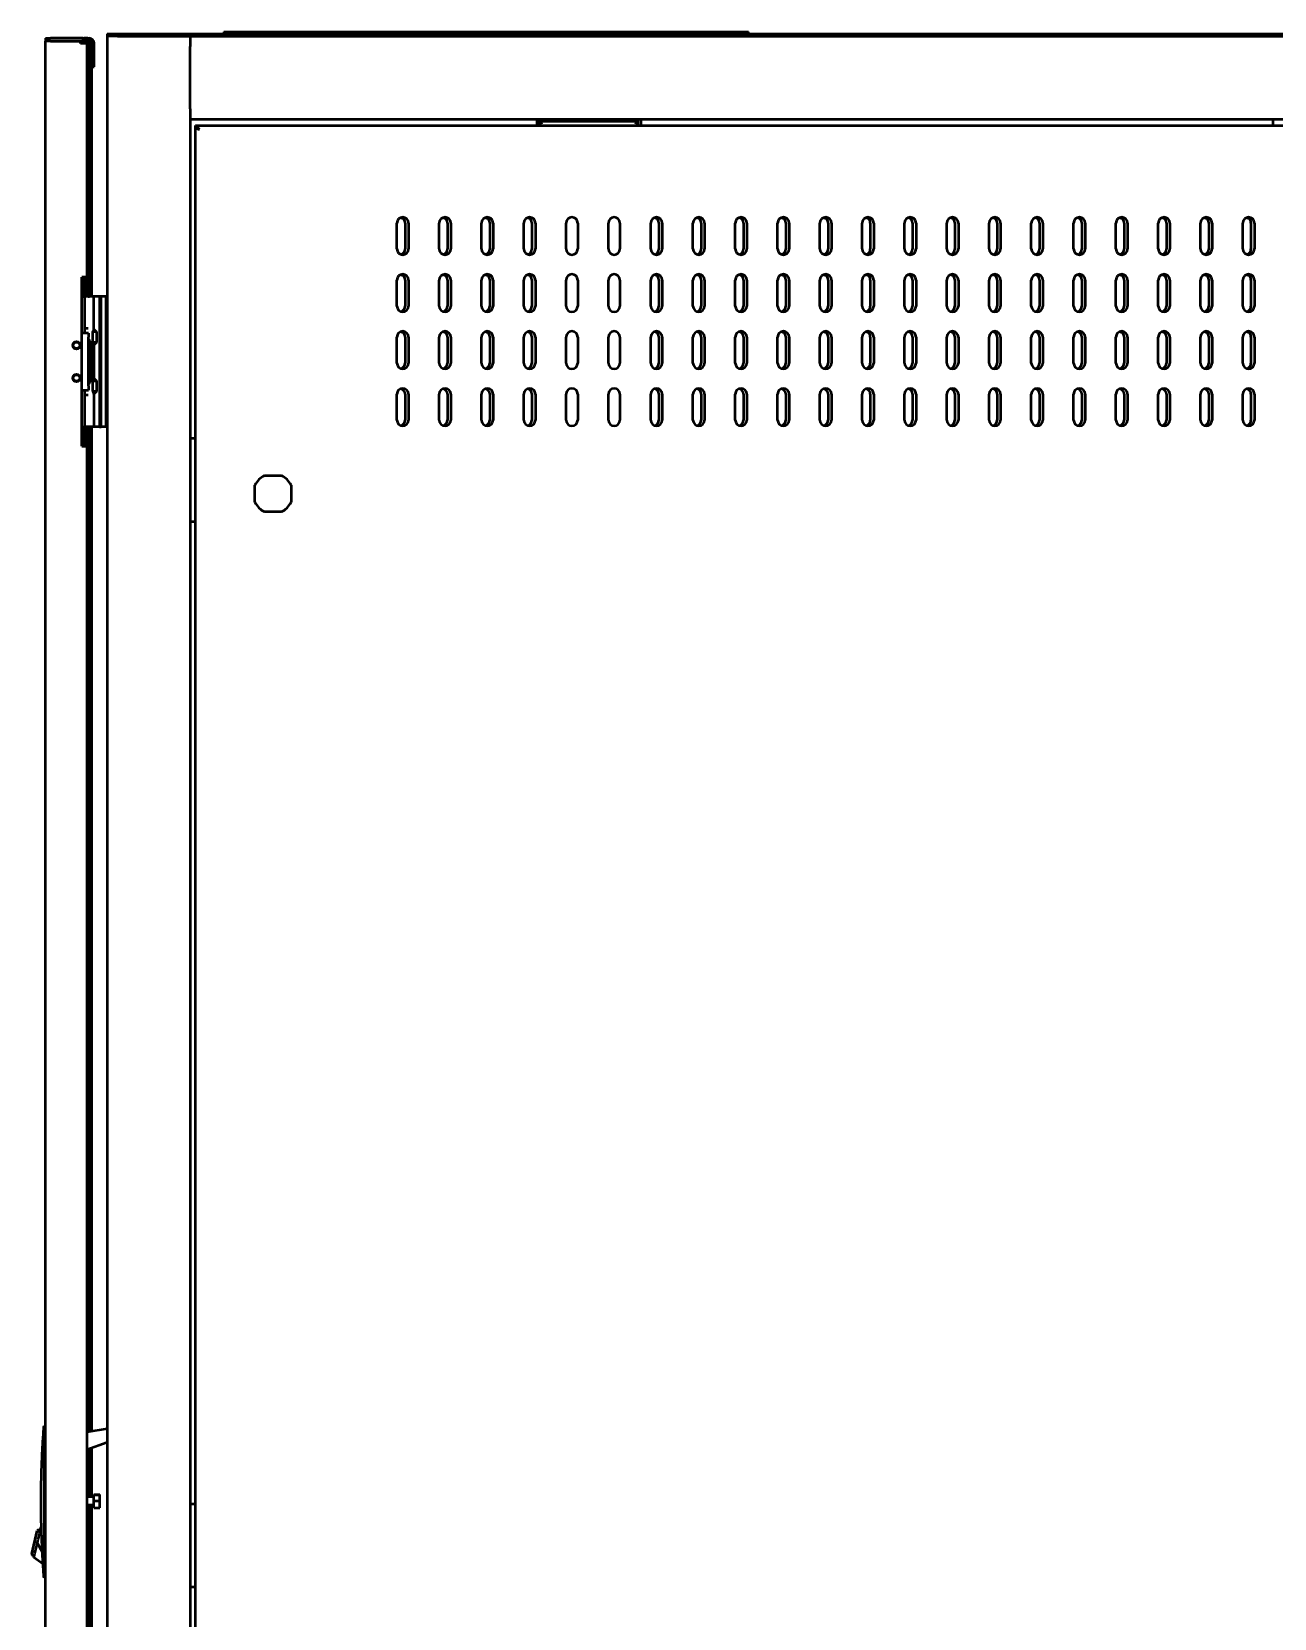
# Model space of a CAD drawing. Header units: millimetres. Extents: x -1 to 171, y 0 to 195.
# Drawn here: x -0.9 to 75.2, y 98 to 195 of the extents above; entities that cross this region are included whole.
import ezdxf

# ---------------------------------------------------------------- set-up
doc = ezdxf.new("R2010")
doc.units = ezdxf.units.MM
doc.layers.add('Visible (ANSI)', color=7, linetype='Continuous', lineweight=50)

msp = doc.modelspace()

# ---------------------------------------------------------------- linework, layer by layer
at = {"layer": 'Visible (ANSI)'}
for p, q in [((0, 194.599), (0.304, 194.599)), ((0, 194.599), (0, 194.447)), ((0.304, 194.447), (0, 194.447)), ((0.304, 194.422), (0, 194.422)), ((0, 0), (0, 194.422)), ((2.285, 194.599), (0.304, 194.599)), ((0.304, 194.447), (2.285, 194.447)), ((0.304, 194.422), (2.133, 194.422)), ((2.133, 194.27), (2.133, 194.422)), ((2.133, 194.422), (2.446, 194.422)), ((2.209, 194.27), (2.133, 194.27)), ((2.514, 194.27), (2.209, 194.27)), ((2.285, 194.447), (2.285, 194.599)), ((2.285, 194.599), (2.361, 194.599)), ((2.361, 194.447), (2.285, 194.447)), ((2.59, 194.599), (2.361, 194.599)), ((2.514, 194.27), (2.514, 194.295)), ((2.514, 194.27), (2.514, 179.989)), ((2.59, 194.496), (2.59, 194.599)), ((2.59, 194.599), (2.666, 194.599)), ((2.666, 194.447), (2.625, 194.447)), ((2.638, 194.422), (2.666, 194.422)), ((2.666, 194.422), (2.818, 194.422)), ((2.666, 194.295), (2.666, 194.422)), ((2.666, 192.854), (2.666, 194.295)), ((2.818, 178.816), (2.818, 194.422)), ((2.97, 192.854), (2.97, 194.295)), ((3.769, 194.878), (3.769, 194.726)), ((3.769, 194.878), (4.403, 194.878)), ((4.403, 194.726), (3.769, 194.726)), ((3.769, 194.726), (3.769, 0)), ((4.403, 194.726), (3.769, 194.726)), ((4.403, 194.878), (119.27, 194.878)), ((4.403, 194.726), (119.27, 194.726)), ((4.403, 194.726), (8.208, 194.726)), ((8.842, 194.726), (8.842, 194.092)), ((8.842, 190.287), (8.842, 194.092)), ((10.902, 195), (10.902, 194.878)), ((10.902, 195), (11.536, 195)), ((11.536, 195), (42.361, 195)), ((42.361, 195), (42.995, 195)), ((42.995, 194.878), (42.995, 195)), ((2.514, 192.854), (2.666, 192.854)), ((2.666, 178.816), (2.666, 192.854)), ((2.818, 192.854), (2.97, 192.854)), ((8.842, 190.287), (8.842, 189.653)), ((8.842, 189.653), (8.842, 15.219)), ((8.842, 189.653), (114.831, 189.653)), ((9.159, 189.257), (114.514, 189.257)), ((9.159, 189.135), (9.159, 189.257)), ((30.057, 189.257), (30.057, 189.653)), ((30.209, 189.653), (30.209, 189.257)), ((30.285, 189.501), (30.285, 189.653)), ((36.169, 189.501), (30.285, 189.501)), ((36.169, 189.653), (36.169, 189.501)), ((36.245, 189.257), (36.245, 189.653)), ((36.398, 189.653), (36.398, 189.257)), ((75.078, 189.257), (75.078, 189.653)), ((9.159, 15.462), (9.159, 189.133)), ((9.191, 189.133), (9.159, 189.133)), ((9.394, 189.02), (9.398, 189.017)), ((21.486, 181.713), (21.486, 183.298)), ((21.986, 183.298), (21.986, 181.713)), ((22.196, 183.298), (22.196, 181.713)), ((24.073, 181.713), (24.073, 183.298)), ((24.573, 183.298), (24.573, 181.713)), ((24.783, 183.298), (24.783, 181.713)), ((26.66, 181.713), (26.66, 183.298)), ((27.16, 183.298), (27.16, 181.713)), ((27.371, 183.298), (27.371, 181.713)), ((29.247, 181.713), (29.247, 183.298)), ((29.747, 183.298), (29.747, 181.713)), ((29.958, 183.298), (29.958, 181.713)), ((31.835, 181.713), (31.835, 183.298)), ((32.545, 183.298), (32.545, 181.713)), ((34.422, 181.713), (34.422, 183.298)), ((35.132, 183.298), (35.132, 181.713)), ((37.009, 181.713), (37.009, 183.298)), ((37.509, 183.298), (37.509, 181.713)), ((37.719, 183.298), (37.719, 181.713)), ((39.596, 181.713), (39.596, 183.298)), ((40.096, 183.298), (40.096, 181.713)), ((40.306, 183.298), (40.306, 181.713)), ((42.183, 181.713), (42.183, 183.298)), ((42.683, 183.298), (42.683, 181.713)), ((42.893, 183.298), (42.893, 181.713)), ((44.77, 181.713), (44.77, 183.298)), ((45.27, 183.298), (45.27, 181.713)), ((45.481, 183.298), (45.481, 181.713)), ((47.358, 181.713), (47.358, 183.298)), ((47.857, 183.298), (47.857, 181.713)), ((48.068, 183.298), (48.068, 181.713)), ((49.945, 181.713), (49.945, 183.298)), ((50.444, 183.298), (50.444, 181.713)), ((50.655, 183.298), (50.655, 181.713)), ((52.532, 181.713), (52.532, 183.298)), ((53.031, 183.298), (53.031, 181.713)), ((53.242, 183.298), (53.242, 181.713)), ((55.119, 181.713), (55.119, 183.298)), ((55.619, 183.298), (55.619, 181.713)), ((55.829, 183.298), (55.829, 181.713)), ((57.706, 181.713), (57.706, 183.298)), ((58.206, 183.298), (58.206, 181.713)), ((58.416, 183.298), (58.416, 181.713)), ((60.293, 181.713), (60.293, 183.298)), ((60.793, 183.298), (60.793, 181.713)), ((61.003, 183.298), (61.003, 181.713)), ((62.88, 181.713), (62.88, 183.298)), ((63.38, 183.298), (63.38, 181.713)), ((63.591, 183.298), (63.591, 181.713)), ((65.468, 181.713), (65.468, 183.298)), ((65.967, 183.298), (65.967, 181.713)), ((66.178, 183.298), (66.178, 181.713)), ((68.055, 181.713), (68.055, 183.298)), ((68.554, 183.298), (68.554, 181.713)), ((68.765, 183.298), (68.765, 181.713)), ((70.642, 181.713), (70.642, 183.298)), ((71.142, 183.298), (71.142, 181.713)), ((71.352, 183.298), (71.352, 181.713)), ((73.229, 181.713), (73.229, 183.298)), ((73.729, 183.298), (73.729, 181.713)), ((73.939, 183.298), (73.939, 181.713)), ((2.514, 179.989), (2.209, 179.989)), ((2.209, 169.654), (2.209, 179.989)), ((2.361, 178.816), (2.361, 179.989)), ((2.514, 178.816), (2.514, 179.989)), ((21.486, 178.225), (21.486, 179.811)), ((21.986, 179.811), (21.986, 178.225)), ((22.196, 179.811), (22.196, 178.225)), ((24.073, 178.225), (24.073, 179.811)), ((24.573, 179.811), (24.573, 178.225)), ((24.783, 179.811), (24.783, 178.225)), ((26.66, 178.225), (26.66, 179.811)), ((27.16, 179.811), (27.16, 178.225)), ((27.371, 179.811), (27.371, 178.225)), ((29.247, 178.225), (29.247, 179.811)), ((29.747, 179.811), (29.747, 178.225)), ((29.958, 179.811), (29.958, 178.225)), ((31.835, 178.225), (31.835, 179.811)), ((32.545, 179.811), (32.545, 178.225)), ((34.422, 178.225), (34.422, 179.811)), ((35.132, 179.811), (35.132, 178.225)), ((37.009, 178.225), (37.009, 179.811)), ((37.509, 179.811), (37.509, 178.225)), ((37.719, 179.811), (37.719, 178.225)), ((39.596, 178.225), (39.596, 179.811)), ((40.096, 179.811), (40.096, 178.225)), ((40.306, 179.811), (40.306, 178.225)), ((42.183, 178.225), (42.183, 179.811)), ((42.683, 179.811), (42.683, 178.225)), ((42.893, 179.811), (42.893, 178.225)), ((44.77, 178.225), (44.77, 179.811)), ((45.27, 179.811), (45.27, 178.225)), ((45.481, 179.811), (45.481, 178.225)), ((47.358, 178.225), (47.358, 179.811)), ((47.857, 179.811), (47.857, 178.225)), ((48.068, 179.811), (48.068, 178.225)), ((49.945, 178.225), (49.945, 179.811)), ((50.444, 179.811), (50.444, 178.225)), ((50.655, 179.811), (50.655, 178.225)), ((52.532, 178.225), (52.532, 179.811)), ((53.031, 179.811), (53.031, 178.225)), ((53.242, 179.811), (53.242, 178.225)), ((55.119, 178.225), (55.119, 179.811)), ((55.619, 179.811), (55.619, 178.225)), ((55.829, 179.811), (55.829, 178.225)), ((57.706, 178.225), (57.706, 179.811)), ((58.206, 179.811), (58.206, 178.225)), ((58.416, 179.811), (58.416, 178.225)), ((60.293, 178.225), (60.293, 179.811)), ((60.793, 179.811), (60.793, 178.225)), ((61.003, 179.811), (61.003, 178.225)), ((62.88, 178.225), (62.88, 179.811)), ((63.38, 179.811), (63.38, 178.225)), ((63.591, 179.811), (63.591, 178.225)), ((65.468, 178.225), (65.468, 179.811)), ((65.967, 179.811), (65.967, 178.225)), ((66.178, 179.811), (66.178, 178.225)), ((68.055, 178.225), (68.055, 179.811)), ((68.554, 179.811), (68.554, 178.225)), ((68.765, 179.811), (68.765, 178.225)), ((70.642, 178.225), (70.642, 179.811)), ((71.142, 179.811), (71.142, 178.225)), ((71.352, 179.811), (71.352, 178.225)), ((73.229, 178.225), (73.229, 179.811)), ((73.729, 179.811), (73.729, 178.225)), ((73.939, 179.811), (73.939, 178.225)), ((2.209, 178.816), (2.391, 178.816)), ((2.594, 178.816), (2.391, 178.816)), ((2.391, 176.57), (2.391, 178.816)), ((2.594, 178.816), (2.691, 178.816)), ((2.941, 178.816), (2.691, 178.816)), ((3.29, 178.816), (2.941, 178.816)), ((2.941, 176.814), (2.941, 178.816)), ((3.29, 178.816), (3.29, 170.828)), ((3.39, 178.816), (3.29, 178.816)), ((3.39, 170.828), (3.39, 178.816)), ((3.694, 178.816), (3.39, 178.816)), ((3.694, 170.828), (3.694, 178.816)), ((2.594, 176.844), (2.391, 176.844)), ((3.103, 176.651), (2.869, 176.651)), ((2.869, 176.651), (2.869, 175.988)), ((2.941, 176.814), (3.103, 176.651)), ((2.941, 176.752), (2.941, 176.814)), ((3.103, 176.651), (3.103, 175.988)), ((2.33, 176.57), (2.209, 176.57)), ((2.616, 176.57), (2.33, 176.57)), ((2.616, 176.57), (2.616, 176.31)), ((2.616, 173.334), (2.616, 176.31)), ((2.666, 173.499), (2.666, 176.145)), ((2.818, 173.735), (2.818, 175.909)), ((3.103, 175.988), (2.869, 175.988)), ((3.103, 175.988), (2.941, 175.826)), ((2.941, 175.888), (2.941, 175.826)), ((2.941, 175.826), (2.941, 173.818)), ((21.486, 174.738), (21.486, 176.323)), ((21.986, 176.323), (21.986, 174.738)), ((22.196, 176.323), (22.196, 174.738)), ((24.073, 174.738), (24.073, 176.323)), ((24.573, 176.323), (24.573, 174.738)), ((24.783, 176.323), (24.783, 174.738)), ((26.66, 174.738), (26.66, 176.323)), ((27.16, 176.323), (27.16, 174.738)), ((27.371, 176.323), (27.371, 174.738)), ((29.247, 174.738), (29.247, 176.323)), ((29.747, 176.323), (29.747, 174.738)), ((29.958, 176.323), (29.958, 174.738)), ((31.835, 174.738), (31.835, 176.323)), ((32.545, 176.323), (32.545, 174.738)), ((34.422, 174.738), (34.422, 176.323)), ((35.132, 176.323), (35.132, 174.738)), ((37.009, 174.738), (37.009, 176.323)), ((37.509, 176.323), (37.509, 174.738)), ((37.719, 176.323), (37.719, 174.738)), ((39.596, 174.738), (39.596, 176.323)), ((40.096, 176.323), (40.096, 174.738)), ((40.306, 176.323), (40.306, 174.738)), ((42.183, 174.738), (42.183, 176.323)), ((42.683, 176.323), (42.683, 174.738)), ((42.893, 176.323), (42.893, 174.738)), ((44.77, 174.738), (44.77, 176.323)), ((45.27, 176.323), (45.27, 174.738)), ((45.481, 176.323), (45.481, 174.738)), ((47.358, 174.738), (47.358, 176.323)), ((47.857, 176.323), (47.857, 174.738)), ((48.068, 176.323), (48.068, 174.738)), ((49.945, 174.738), (49.945, 176.323)), ((50.444, 176.323), (50.444, 174.738)), ((50.655, 176.323), (50.655, 174.738)), ((52.532, 174.738), (52.532, 176.323)), ((53.031, 176.323), (53.031, 174.738)), ((53.242, 176.323), (53.242, 174.738)), ((55.119, 174.738), (55.119, 176.323)), ((55.619, 176.323), (55.619, 174.738)), ((55.829, 176.323), (55.829, 174.738)), ((57.706, 174.738), (57.706, 176.323)), ((58.206, 176.323), (58.206, 174.738)), ((58.416, 176.323), (58.416, 174.738)), ((60.293, 174.738), (60.293, 176.323)), ((60.793, 176.323), (60.793, 174.738)), ((61.003, 176.323), (61.003, 174.738)), ((62.88, 174.738), (62.88, 176.323)), ((63.38, 176.323), (63.38, 174.738)), ((63.591, 176.323), (63.591, 174.738)), ((65.468, 174.738), (65.468, 176.323)), ((65.967, 176.323), (65.967, 174.738)), ((66.178, 176.323), (66.178, 174.738)), ((68.055, 174.738), (68.055, 176.323)), ((68.554, 176.323), (68.554, 174.738)), ((68.765, 176.323), (68.765, 174.738)), ((70.642, 174.738), (70.642, 176.323)), ((71.142, 176.323), (71.142, 174.738)), ((71.352, 176.323), (71.352, 174.738)), ((73.229, 174.738), (73.229, 176.323)), ((73.729, 176.323), (73.729, 174.738)), ((73.939, 176.323), (73.939, 174.738)), ((2.921, 174.044), (2.921, 175.6)), ((2.941, 173.757), (2.941, 173.818)), ((2.941, 173.818), (3.103, 173.656)), ((2.209, 173.074), (2.33, 173.074)), ((2.33, 173.074), (2.616, 173.074)), ((2.391, 170.828), (2.391, 173.074)), ((2.391, 172.8), (2.594, 172.8)), ((2.616, 173.334), (2.616, 173.074)), ((2.869, 173.656), (3.103, 173.656)), ((2.869, 173.656), (2.869, 172.993)), ((3.103, 172.993), (2.869, 172.993)), ((3.103, 172.993), (2.941, 172.83)), ((2.941, 172.83), (2.941, 172.892)), ((2.941, 172.83), (2.941, 170.828)), ((3.103, 173.656), (3.103, 172.993)), ((21.486, 171.25), (21.486, 172.835)), ((21.986, 172.835), (21.986, 171.25)), ((22.196, 172.835), (22.196, 171.25)), ((24.073, 171.25), (24.073, 172.835)), ((24.573, 172.835), (24.573, 171.25)), ((24.783, 172.835), (24.783, 171.25)), ((26.66, 171.25), (26.66, 172.835)), ((27.16, 172.835), (27.16, 171.25)), ((27.371, 172.835), (27.371, 171.25)), ((29.247, 171.25), (29.247, 172.835)), ((29.747, 172.835), (29.747, 171.25)), ((29.958, 172.835), (29.958, 171.25)), ((31.835, 171.25), (31.835, 172.835)), ((32.545, 172.835), (32.545, 171.25)), ((34.422, 171.25), (34.422, 172.835)), ((35.132, 172.835), (35.132, 171.25)), ((37.009, 171.25), (37.009, 172.835)), ((37.509, 172.835), (37.509, 171.25)), ((37.719, 172.835), (37.719, 171.25)), ((39.596, 171.25), (39.596, 172.835)), ((40.096, 172.835), (40.096, 171.25)), ((40.306, 172.835), (40.306, 171.25)), ((42.183, 171.25), (42.183, 172.835)), ((42.683, 172.835), (42.683, 171.25)), ((42.893, 172.835), (42.893, 171.25)), ((44.77, 171.25), (44.77, 172.835)), ((45.27, 172.835), (45.27, 171.25)), ((45.481, 172.835), (45.481, 171.25)), ((47.358, 171.25), (47.358, 172.835)), ((47.857, 172.835), (47.857, 171.25)), ((48.068, 172.835), (48.068, 171.25)), ((49.945, 171.25), (49.945, 172.835)), ((50.444, 172.835), (50.444, 171.25)), ((50.655, 172.835), (50.655, 171.25)), ((52.532, 171.25), (52.532, 172.835)), ((53.031, 172.835), (53.031, 171.25)), ((53.242, 172.835), (53.242, 171.25)), ((55.119, 171.25), (55.119, 172.835)), ((55.619, 172.835), (55.619, 171.25)), ((55.829, 172.835), (55.829, 171.25)), ((57.706, 171.25), (57.706, 172.835)), ((58.206, 172.835), (58.206, 171.25)), ((58.416, 172.835), (58.416, 171.25)), ((60.293, 171.25), (60.293, 172.835)), ((60.793, 172.835), (60.793, 171.25)), ((61.003, 172.835), (61.003, 171.25)), ((62.88, 171.25), (62.88, 172.835)), ((63.38, 172.835), (63.38, 171.25)), ((63.591, 172.835), (63.591, 171.25)), ((65.468, 171.25), (65.468, 172.835)), ((65.967, 172.835), (65.967, 171.25)), ((66.178, 172.835), (66.178, 171.25)), ((68.055, 171.25), (68.055, 172.835)), ((68.554, 172.835), (68.554, 171.25)), ((68.765, 172.835), (68.765, 171.25)), ((70.642, 171.25), (70.642, 172.835)), ((71.142, 172.835), (71.142, 171.25)), ((71.352, 172.835), (71.352, 171.25)), ((73.229, 171.25), (73.229, 172.835)), ((73.729, 172.835), (73.729, 171.25)), ((73.939, 172.835), (73.939, 171.25)), ((2.209, 170.828), (2.391, 170.828)), ((2.361, 169.654), (2.361, 170.828)), ((2.594, 170.828), (2.391, 170.828)), ((2.514, 169.654), (2.514, 170.828)), ((2.691, 170.828), (2.594, 170.828)), ((2.666, 109.374), (2.666, 170.828)), ((2.941, 170.828), (2.691, 170.828)), ((2.818, 109.398), (2.818, 170.828)), ((3.29, 170.828), (2.941, 170.828)), ((3.29, 170.828), (3.39, 170.828)), ((3.694, 170.828), (3.39, 170.828)), ((9.146, 170.118), (8.842, 170.118)), ((9.146, 170.118), (9.159, 170.118)), ((2.209, 169.654), (2.514, 169.654)), ((2.514, 169.654), (2.514, 35.066)), ((12.804, 166.218), (12.804, 167.274)), ((13.379, 167.85), (14.435, 167.85)), ((15.011, 167.274), (15.011, 166.218)), ((8.842, 165.045), (9.146, 165.045)), ((9.159, 165.045), (9.146, 165.045)), ((14.435, 165.643), (13.379, 165.643)), ((-0.1, 109.736), (0, 109.736)), ((-0.1, 109.494), (-0.1, 109.017)), ((3.769, 109.549), (2.514, 109.35)), ((3.769, 108.707), (2.514, 108.275)), ((2.666, 105.392), (2.666, 108.327)), ((2.818, 105.392), (2.818, 108.38)), ((2.957, 105.392), (2.514, 105.392)), ((2.957, 104.892), (2.514, 104.892)), ((2.666, 33.893), (2.666, 104.892)), ((2.818, 33.893), (2.818, 104.892)), ((2.957, 105.527), (3.307, 105.527)), ((2.957, 105.522), (2.957, 105.527)), ((2.957, 105.522), (3.307, 105.522)), ((2.957, 105.137), (2.957, 105.522)), ((2.957, 104.723), (2.957, 105.137)), ((3.307, 105.137), (2.957, 105.137)), ((3.307, 105.522), (3.307, 105.527)), ((3.307, 105.137), (3.307, 105.522)), ((3.307, 104.723), (3.307, 105.137)), ((8.842, 104.957), (9.159, 104.957)), ((2.957, 104.723), (3.307, 104.723)), ((-0.85, 101.916), (-0.522, 103.311)), ((-0.454, 102.813), (-0.426, 102.933)), ((-0.426, 102.933), (-0.398, 103.053)), ((-0.328, 103.347), (-0.425, 103.37)), ((-0.398, 103.053), (-0.369, 103.173)), ((-0.369, 103.173), (-0.341, 103.293)), ((-0.341, 103.293), (-0.327, 103.353)), ((-0.327, 103.353), (-0.313, 103.413)), ((-0.313, 103.413), (-0.299, 103.474)), ((-0.299, 103.474), (-0.284, 103.534)), ((-0.26, 103.539), (-0.284, 103.534)), ((-0.284, 103.534), (-0.26, 103.538)), ((-0.1, 103.644), (-0.1, 103.644)), ((-0.1, 103.57), (-0.1, 103.57)), ((-0.1, 103.564), (-0.1, 103.564)), ((-0.685, 101.832), (-0.658, 101.947)), ((-0.658, 101.947), (-0.625, 102.088)), ((-0.625, 102.088), (-0.587, 102.247)), ((-0.587, 102.247), (-0.549, 102.411)), ((-0.549, 102.411), (-0.511, 102.572)), ((-0.511, 102.572), (-0.482, 102.692)), ((-0.511, 102.572), (-0.2, 101.991)), ((-0.482, 102.692), (-0.454, 102.813)), ((-0.693, 101.797), (-0.791, 101.82)), ((-0.719, 101.688), (-0.716, 101.703)), ((-0.159, 101.284), (-0.719, 101.688)), ((-0.716, 101.703), (-0.704, 101.75)), ((-0.704, 101.75), (-0.685, 101.832)), ((-0.1, 101.804), (-0.1, 101.804)), ((-0.1, 101.168), (-0.1, 100.69)), ((0, 100.449), (-0.1, 100.449)), ((8.842, 99.884), (9.159, 99.884))]:
    msp.add_line(p, q, dxfattribs=at)
for centre, radius in [((1.892, 175.82), 0.237), ((1.892, 175.821), 0.2), ((1.892, 173.823), 0.237), ((1.892, 173.823), 0.2)]:
    msp.add_circle(centre, radius, dxfattribs=at)
for centre, radius, start, end in [((2.361, 194.295), 0.304, 0, 90), ((2.361, 194.295), 0.152, 0, 90), ((2.666, 194.295), 0.304, 0, 90), ((2.666, 194.295), 0.152, 56.44269, 90), ((21.841, 183.298), 0.355, 0, 180), ((21.631, 183.298), 0.355, 0, 72.75678), ((24.428, 183.298), 0.355, 0, 180), ((24.218, 183.298), 0.355, 0, 72.75678), ((27.015, 183.298), 0.355, 0, 180), ((26.805, 183.298), 0.355, 0, 72.75678), ((29.603, 183.298), 0.355, 0, 180), ((29.392, 183.298), 0.355, 0, 72.75678), ((32.19, 183.298), 0.355, 0, 180), ((34.777, 183.298), 0.355, 0, 180), ((37.364, 183.298), 0.355, 0, 180), ((37.153, 183.298), 0.355, 0, 72.75678), ((39.951, 183.298), 0.355, 0, 180), ((39.741, 183.298), 0.355, 0, 72.75678), ((42.538, 183.298), 0.355, 0, 180), ((42.328, 183.298), 0.355, 0, 72.75678), ((45.125, 183.298), 0.355, 0, 180), ((44.915, 183.298), 0.355, 0, 72.75678), ((47.713, 183.298), 0.355, 0, 180), ((47.502, 183.298), 0.355, 0, 72.75678), ((50.3, 183.298), 0.355, 0, 180), ((50.089, 183.298), 0.355, 0, 72.75678), ((52.887, 183.298), 0.355, 0, 180), ((52.676, 183.298), 0.355, 0, 72.75678), ((55.474, 183.298), 0.355, 0, 180), ((55.264, 183.298), 0.355, 0, 72.75678), ((58.061, 183.298), 0.355, 0, 180), ((57.851, 183.298), 0.355, 0, 72.75678), ((60.648, 183.298), 0.355, 0, 180), ((60.438, 183.298), 0.355, 0, 72.75678), ((63.235, 183.298), 0.355, 0, 180), ((63.025, 183.298), 0.355, 0, 72.75678), ((65.823, 183.298), 0.355, 0, 180), ((65.612, 183.298), 0.355, 0, 72.75678), ((68.41, 183.298), 0.355, 0, 180), ((68.199, 183.298), 0.355, 0, 72.75678), ((70.997, 183.298), 0.355, 0, 180), ((70.786, 183.298), 0.355, 0, 72.75678), ((73.584, 183.298), 0.355, 0, 180), ((73.374, 183.298), 0.355, 0, 72.75678), ((21.841, 181.713), 0.355, 180, 0), ((21.631, 181.713), 0.355, 287.24322, 0), ((24.428, 181.713), 0.355, 180, 0), ((24.218, 181.713), 0.355, 287.24322, 0), ((27.015, 181.713), 0.355, 180, 0), ((26.805, 181.713), 0.355, 287.24322, 0), ((29.603, 181.713), 0.355, 180, 0), ((29.392, 181.713), 0.355, 287.24322, 0), ((32.19, 181.713), 0.355, 180, 0), ((34.777, 181.713), 0.355, 180, 0), ((37.364, 181.713), 0.355, 180, 0), ((37.153, 181.713), 0.355, 287.24322, 0), ((39.951, 181.713), 0.355, 180, 0), ((39.741, 181.713), 0.355, 287.24322, 0), ((42.538, 181.713), 0.355, 180, 0), ((42.328, 181.713), 0.355, 287.24322, 0), ((45.125, 181.713), 0.355, 180, 0), ((44.915, 181.713), 0.355, 287.24322, 0), ((47.713, 181.713), 0.355, 180, 0), ((47.502, 181.713), 0.355, 287.24322, 0), ((50.3, 181.713), 0.355, 180, 0), ((50.089, 181.713), 0.355, 287.24322, 0), ((52.887, 181.713), 0.355, 180, 0), ((52.676, 181.713), 0.355, 287.24322, 0), ((55.474, 181.713), 0.355, 180, 0), ((55.264, 181.713), 0.355, 287.24322, 0), ((58.061, 181.713), 0.355, 180, 0), ((57.851, 181.713), 0.355, 287.24322, 0), ((60.648, 181.713), 0.355, 180, 0), ((60.438, 181.713), 0.355, 287.24322, 0), ((63.235, 181.713), 0.355, 180, 0), ((63.025, 181.713), 0.355, 287.24322, 0), ((65.823, 181.713), 0.355, 180, 0), ((65.612, 181.713), 0.355, 287.24322, 0), ((68.41, 181.713), 0.355, 180, 0), ((68.199, 181.713), 0.355, 287.24322, 0), ((70.997, 181.713), 0.355, 180, 0), ((70.786, 181.713), 0.355, 287.24322, 0), ((73.584, 181.713), 0.355, 180, 0), ((73.374, 181.713), 0.355, 287.24322, 0), ((21.841, 179.811), 0.355, 0, 180), ((21.631, 179.811), 0.355, 0, 72.75678), ((24.428, 179.811), 0.355, 0, 180), ((24.218, 179.811), 0.355, 0, 72.75678), ((27.015, 179.811), 0.355, 0, 180), ((26.805, 179.811), 0.355, 0, 72.75678), ((29.603, 179.811), 0.355, 0, 180), ((29.392, 179.811), 0.355, 0, 72.75678), ((32.19, 179.811), 0.355, 0, 180), ((34.777, 179.811), 0.355, 0, 180), ((37.364, 179.811), 0.355, 0, 180), ((37.153, 179.811), 0.355, 0, 72.75678), ((39.951, 179.811), 0.355, 0, 180), ((39.741, 179.811), 0.355, 0, 72.75678), ((42.538, 179.811), 0.355, 0, 180), ((42.328, 179.811), 0.355, 0, 72.75678), ((45.125, 179.811), 0.355, 0, 180), ((44.915, 179.811), 0.355, 0, 72.75678), ((47.713, 179.811), 0.355, 0, 180), ((47.502, 179.811), 0.355, 0, 72.75678), ((50.3, 179.811), 0.355, 0, 180), ((50.089, 179.811), 0.355, 0, 72.75678), ((52.887, 179.811), 0.355, 0, 180), ((52.676, 179.811), 0.355, 0, 72.75678), ((55.474, 179.811), 0.355, 0, 180), ((55.264, 179.811), 0.355, 0, 72.75678), ((58.061, 179.811), 0.355, 0, 180), ((57.851, 179.811), 0.355, 0, 72.75678), ((60.648, 179.811), 0.355, 0, 180), ((60.438, 179.811), 0.355, 0, 72.75678), ((63.235, 179.811), 0.355, 0, 180), ((63.025, 179.811), 0.355, 0, 72.75678), ((65.823, 179.811), 0.355, 0, 180), ((65.612, 179.811), 0.355, 0, 72.75678), ((68.41, 179.811), 0.355, 0, 180), ((68.199, 179.811), 0.355, 0, 72.75678), ((70.997, 179.811), 0.355, 0, 180), ((70.786, 179.811), 0.355, 0, 72.75678), ((73.584, 179.811), 0.355, 0, 180), ((73.374, 179.811), 0.355, 0, 72.75678), ((21.841, 178.225), 0.355, 180, 0), ((21.631, 178.225), 0.355, 287.24322, 0), ((24.428, 178.225), 0.355, 180, 0), ((24.218, 178.225), 0.355, 287.24322, 0), ((27.015, 178.225), 0.355, 180, 0), ((26.805, 178.225), 0.355, 287.24322, 0), ((29.603, 178.225), 0.355, 180, 0), ((29.392, 178.225), 0.355, 287.24322, 0), ((32.19, 178.225), 0.355, 180, 0), ((34.777, 178.225), 0.355, 180, 0), ((37.364, 178.225), 0.355, 180, 0), ((37.153, 178.225), 0.355, 287.24322, 0), ((39.951, 178.225), 0.355, 180, 0), ((39.741, 178.225), 0.355, 287.24322, 0), ((42.538, 178.225), 0.355, 180, 0), ((42.328, 178.225), 0.355, 287.24322, 0), ((45.125, 178.225), 0.355, 180, 0), ((44.915, 178.225), 0.355, 287.24322, 0), ((47.713, 178.225), 0.355, 180, 0), ((47.502, 178.225), 0.355, 287.24322, 0), ((50.3, 178.225), 0.355, 180, 0), ((50.089, 178.225), 0.355, 287.24322, 0), ((52.887, 178.225), 0.355, 180, 0), ((52.676, 178.225), 0.355, 287.24322, 0), ((55.474, 178.225), 0.355, 180, 0), ((55.264, 178.225), 0.355, 287.24322, 0), ((58.061, 178.225), 0.355, 180, 0), ((57.851, 178.225), 0.355, 287.24322, 0), ((60.648, 178.225), 0.355, 180, 0), ((60.438, 178.225), 0.355, 287.24322, 0), ((63.235, 178.225), 0.355, 180, 0), ((63.025, 178.225), 0.355, 287.24322, 0), ((65.823, 178.225), 0.355, 180, 0), ((65.612, 178.225), 0.355, 287.24322, 0), ((68.41, 178.225), 0.355, 180, 0), ((68.199, 178.225), 0.355, 287.24322, 0), ((70.997, 178.225), 0.355, 180, 0), ((70.786, 178.225), 0.355, 287.24322, 0), ((73.584, 178.225), 0.355, 180, 0), ((73.374, 178.225), 0.355, 287.24322, 0), ((21.841, 176.323), 0.355, 0, 180), ((21.631, 176.323), 0.355, 0, 72.75678), ((24.428, 176.323), 0.355, 0, 180), ((24.218, 176.323), 0.355, 0, 72.75678), ((27.015, 176.323), 0.355, 0, 180), ((26.805, 176.323), 0.355, 0, 72.75678), ((29.603, 176.323), 0.355, 0, 180), ((29.392, 176.323), 0.355, 0, 72.75678), ((32.19, 176.323), 0.355, 0, 180), ((34.777, 176.323), 0.355, 0, 180), ((37.364, 176.323), 0.355, 0, 180), ((37.153, 176.323), 0.355, 0, 72.75678), ((39.951, 176.323), 0.355, 0, 180), ((39.741, 176.323), 0.355, 0, 72.75678), ((42.538, 176.323), 0.355, 0, 180), ((42.328, 176.323), 0.355, 0, 72.75678), ((45.125, 176.323), 0.355, 0, 180), ((44.915, 176.323), 0.355, 0, 72.75678), ((47.713, 176.323), 0.355, 0, 180), ((47.502, 176.323), 0.355, 0, 72.75678), ((50.3, 176.323), 0.355, 0, 180), ((50.089, 176.323), 0.355, 0, 72.75678), ((52.887, 176.323), 0.355, 0, 180), ((52.676, 176.323), 0.355, 0, 72.75678), ((55.474, 176.323), 0.355, 0, 180), ((55.264, 176.323), 0.355, 0, 72.75678), ((58.061, 176.323), 0.355, 0, 180), ((57.851, 176.323), 0.355, 0, 72.75678), ((60.648, 176.323), 0.355, 0, 180), ((60.438, 176.323), 0.355, 0, 72.75678), ((63.235, 176.323), 0.355, 0, 180), ((63.025, 176.323), 0.355, 0, 72.75678), ((65.823, 176.323), 0.355, 0, 180), ((65.612, 176.323), 0.355, 0, 72.75678), ((68.41, 176.323), 0.355, 0, 180), ((68.199, 176.323), 0.355, 0, 72.75678), ((70.997, 176.323), 0.355, 0, 180), ((70.786, 176.323), 0.355, 0, 72.75678), ((73.584, 176.323), 0.355, 0, 180), ((73.374, 176.323), 0.355, 0, 72.75678), ((1.742, 175.381), 1.198, 37.65846, 43.18342), ((21.841, 174.738), 0.355, 180, 0), ((21.631, 174.738), 0.355, 287.24322, 0), ((24.428, 174.738), 0.355, 180, 0), ((24.218, 174.738), 0.355, 287.24322, 0), ((27.015, 174.738), 0.355, 180, 0), ((26.805, 174.738), 0.355, 287.24322, 0), ((29.603, 174.738), 0.355, 180, 0), ((29.392, 174.738), 0.355, 287.24322, 0), ((32.19, 174.738), 0.355, 180, 0), ((34.777, 174.738), 0.355, 180, 0), ((37.364, 174.738), 0.355, 180, 0), ((37.153, 174.738), 0.355, 287.24322, 0), ((39.951, 174.738), 0.355, 180, 0), ((39.741, 174.738), 0.355, 287.24322, 0), ((42.538, 174.738), 0.355, 180, 0), ((42.328, 174.738), 0.355, 287.24322, 0), ((45.125, 174.738), 0.355, 180, 0), ((44.915, 174.738), 0.355, 287.24322, 0), ((47.713, 174.738), 0.355, 180, 0), ((47.502, 174.738), 0.355, 287.24322, 0), ((50.3, 174.738), 0.355, 180, 0), ((50.089, 174.738), 0.355, 287.24322, 0), ((52.887, 174.738), 0.355, 180, 0), ((52.676, 174.738), 0.355, 287.24322, 0), ((55.474, 174.738), 0.355, 180, 0), ((55.264, 174.738), 0.355, 287.24322, 0), ((58.061, 174.738), 0.355, 180, 0), ((57.851, 174.738), 0.355, 287.24322, 0), ((60.648, 174.738), 0.355, 180, 0), ((60.438, 174.738), 0.355, 287.24322, 0), ((63.235, 174.738), 0.355, 180, 0), ((63.025, 174.738), 0.355, 287.24322, 0), ((65.823, 174.738), 0.355, 180, 0), ((65.612, 174.738), 0.355, 287.24322, 0), ((68.41, 174.738), 0.355, 180, 0), ((68.199, 174.738), 0.355, 287.24322, 0), ((70.997, 174.738), 0.355, 180, 0), ((70.786, 174.738), 0.355, 287.24322, 0), ((73.584, 174.738), 0.355, 180, 0), ((73.374, 174.738), 0.355, 287.24322, 0), ((1.742, 174.263), 1.198, 316.81658, 322.34154), ((21.841, 172.835), 0.355, 0, 180), ((21.631, 172.835), 0.355, 0, 72.75678), ((24.428, 172.835), 0.355, 0, 180), ((24.218, 172.835), 0.355, 0, 72.75678), ((27.015, 172.835), 0.355, 0, 180), ((26.805, 172.835), 0.355, 0, 72.75678), ((29.603, 172.835), 0.355, 0, 180), ((29.392, 172.835), 0.355, 0, 72.75678), ((32.19, 172.835), 0.355, 0, 180), ((34.777, 172.835), 0.355, 0, 180), ((37.364, 172.835), 0.355, 0, 180), ((37.153, 172.835), 0.355, 0, 72.75678), ((39.951, 172.835), 0.355, 0, 180), ((39.741, 172.835), 0.355, 0, 72.75678), ((42.538, 172.835), 0.355, 0, 180), ((42.328, 172.835), 0.355, 0, 72.75678), ((45.125, 172.835), 0.355, 0, 180), ((44.915, 172.835), 0.355, 0, 72.75678), ((47.713, 172.835), 0.355, 0, 180), ((47.502, 172.835), 0.355, 0, 72.75678), ((50.3, 172.835), 0.355, 0, 180), ((50.089, 172.835), 0.355, 0, 72.75678), ((52.887, 172.835), 0.355, 0, 180), ((52.676, 172.835), 0.355, 0, 72.75678), ((55.474, 172.835), 0.355, 0, 180), ((55.264, 172.835), 0.355, 0, 72.75678), ((58.061, 172.835), 0.355, 0, 180), ((57.851, 172.835), 0.355, 0, 72.75678), ((60.648, 172.835), 0.355, 0, 180), ((60.438, 172.835), 0.355, 0, 72.75678), ((63.235, 172.835), 0.355, 0, 180), ((63.025, 172.835), 0.355, 0, 72.75678), ((65.823, 172.835), 0.355, 0, 180), ((65.612, 172.835), 0.355, 0, 72.75678), ((68.41, 172.835), 0.355, 0, 180), ((68.199, 172.835), 0.355, 0, 72.75678), ((70.997, 172.835), 0.355, 0, 180), ((70.786, 172.835), 0.355, 0, 72.75678), ((73.584, 172.835), 0.355, 0, 180), ((73.374, 172.835), 0.355, 0, 72.75678), ((21.841, 171.25), 0.355, 180, 0), ((21.631, 171.25), 0.355, 287.24322, 0), ((24.428, 171.25), 0.355, 180, 0), ((24.218, 171.25), 0.355, 287.24322, 0), ((27.015, 171.25), 0.355, 180, 0), ((26.805, 171.25), 0.355, 287.24322, 0), ((29.603, 171.25), 0.355, 180, 0), ((29.392, 171.25), 0.355, 287.24322, 0), ((32.19, 171.25), 0.355, 180, 0), ((34.777, 171.25), 0.355, 180, 0), ((37.364, 171.25), 0.355, 180, 0), ((37.153, 171.25), 0.355, 287.24322, 0), ((39.951, 171.25), 0.355, 180, 0), ((39.741, 171.25), 0.355, 287.24322, 0), ((42.538, 171.25), 0.355, 180, 0), ((42.328, 171.25), 0.355, 287.24322, 0), ((45.125, 171.25), 0.355, 180, 0), ((44.915, 171.25), 0.355, 287.24322, 0), ((47.713, 171.25), 0.355, 180, 0), ((47.502, 171.25), 0.355, 287.24322, 0), ((50.3, 171.25), 0.355, 180, 0), ((50.089, 171.25), 0.355, 287.24322, 0), ((52.887, 171.25), 0.355, 180, 0), ((52.676, 171.25), 0.355, 287.24322, 0), ((55.474, 171.25), 0.355, 180, 0), ((55.264, 171.25), 0.355, 287.24322, 0), ((58.061, 171.25), 0.355, 180, 0), ((57.851, 171.25), 0.355, 287.24322, 0), ((60.648, 171.25), 0.355, 180, 0), ((60.438, 171.25), 0.355, 287.24322, 0), ((63.235, 171.25), 0.355, 180, 0), ((63.025, 171.25), 0.355, 287.24322, 0), ((65.823, 171.25), 0.355, 180, 0), ((65.612, 171.25), 0.355, 287.24322, 0), ((68.41, 171.25), 0.355, 180, 0), ((68.199, 171.25), 0.355, 287.24322, 0), ((70.997, 171.25), 0.355, 180, 0), ((70.786, 171.25), 0.355, 287.24322, 0), ((73.584, 171.25), 0.355, 180, 0), ((73.374, 171.25), 0.355, 287.24322, 0), ((13.907, 166.746), 1.223, 115.57351, 154.42876), ((13.907, 166.746), 1.223, 25.57124, 64.42649), ((13.907, 166.746), 1.223, 205.57121, 244.42877), ((13.907, 166.746), 1.223, 295.57123, 334.42879), ((-0.444, 103.293), 0.0799, 76.74832, 166.74832), ((-0.772, 101.898), 0.0799, 166.74832, 256.74832)]:
    msp.add_arc(centre, radius, start, end, dxfattribs=at)
for centre, major_axis, start_param, end_param in [((2.691, 176.752), (0.25, 0), 5.507788, 6.283185), ((2.691, 175.888), (-0.25, 0), 3.141593, 3.91699), ((2.691, 173.757), (0.25, 0), 5.507788, 6.283185), ((2.691, 172.892), (-0.25, 0), 3.141593, 3.91699)]:
    msp.add_ellipse(centre, major_axis=major_axis, ratio=0.57735, start_param=start_param, end_param=end_param, dxfattribs=at)
for points, knots in [([(9.403, 189.014), (9.347, 189.101), (9.291, 189.187), (9.235, 189.228), (9.21, 189.247), (9.184, 189.257), (9.159, 189.257)], [0, 0, 0, 0, 1.080905, 1.080905, 1.080905, 1.570796, 1.570796, 1.570796, 1.570796]), ([(30.361, 189.349), (30.299, 189.427), (30.24, 189.506), (30.218, 189.584), (30.212, 189.607), (30.209, 189.63), (30.209, 189.653)], [0, 0, 0, 0, 1.215675, 1.215675, 1.215675, 1.570796, 1.570796, 1.570796, 1.570796]), ([(30.361, 189.349), (30.341, 189.411), (30.322, 189.47), (30.302, 189.492), (30.296, 189.498), (30.291, 189.501), (30.285, 189.501)], [0, 0, 0, 0, 1.215675, 1.215675, 1.215675, 1.570796, 1.570796, 1.570796, 1.570796]), ([(36.093, 189.349), (36.155, 189.427), (36.215, 189.506), (36.236, 189.584), (36.242, 189.607), (36.245, 189.63), (36.245, 189.653)], [0, 0, 0, 0, 1.215675, 1.215675, 1.215675, 1.570796, 1.570796, 1.570796, 1.570796]), ([(36.093, 189.349), (36.113, 189.411), (36.133, 189.47), (36.152, 189.492), (36.158, 189.498), (36.164, 189.501), (36.169, 189.501)], [0, 0, 0, 0, 1.215675, 1.215675, 1.215675, 1.570796, 1.570796, 1.570796, 1.570796]), ([(9.403, 189.014), (9.336, 189.066), (9.27, 189.116), (9.203, 189.13), (9.189, 189.134), (9.174, 189.135), (9.159, 189.135)], [0, 0, 0, 0, 1.28542, 1.28542, 1.28542, 1.570796, 1.570796, 1.570796, 1.570796]), ([(9.159, 189.133), (9.159, 189.105), (9.211, 189.078), (9.288, 189.051), (9.323, 189.038), (9.363, 189.026), (9.403, 189.014)], [0, 0, 0, 0, 1.080905, 1.080905, 1.080905, 1.570796, 1.570796, 1.570796, 1.570796]), ([(2.941, 175.381), (2.941, 175.503), (2.921, 175.634), (2.837, 175.887), (2.773, 176.007), (2.691, 176.113)], [0, 0, 0, 0, 0.4020642, 0.4020642, 0.8041284, 0.8041284, 0.8041284, 0.8041284]), ([(2.691, 173.531), (2.773, 173.637), (2.837, 173.757), (2.921, 174.01), (2.941, 174.141), (2.941, 174.263)], [1.7229432, 1.7229432, 1.7229432, 1.7229432, 2.1250074, 2.1250074, 2.5270716, 2.5270716, 2.5270716, 2.5270716]), ([(-0.118, 109.494), (-0.116, 109.528), (-0.113, 109.56), (-0.109, 109.619), (-0.107, 109.646), (-0.103, 109.69), (-0.102, 109.706), (-0.1, 109.73), (-0.1, 109.736), (-0.1, 109.736)], [0, 0, 0, 0, 0.001028544, 0.001028544, 0.002057087, 0.002057087, 0.003085631, 0.003085631, 0.004114174, 0.004114174, 0.004114174, 0.004114174]), ([(-0.148, 101.114), (-0.17, 101.445), (-0.189, 101.776), (-0.222, 102.439), (-0.236, 102.77), (-0.258, 103.434), (-0.266, 103.765), (-0.277, 104.429), (-0.283, 105.092), (-0.277, 105.756), (-0.266, 106.419), (-0.258, 106.751), (-0.236, 107.414), (-0.222, 107.746), (-0.189, 108.408), (-0.17, 108.739), (-0.148, 109.071)], [0, 0, 0, 0, 0.00996848, 0.00996848, 0.01993695, 0.01993695, 0.02990543, 0.02990543, 0.03987391, 0.04984238, 0.04984238, 0.05981086, 0.05981086, 0.06977934, 0.06977934, 0.07974781, 0.07974781, 0.07974781, 0.07974781]), ([(-0.1, 109.017), (-0.1, 107.709), (-0.1, 106.401), (-0.1, 103.784), (-0.1, 102.475), (-0.1, 101.168)], [0, 0, 0, 0, 0.03931221, 0.03931221, 0.07862441, 0.07862441, 0.07862441, 0.07862441]), ([(-0.1, 100.449), (-0.1, 100.449), (-0.1, 100.455), (-0.102, 100.478), (-0.103, 100.495), (-0.106, 100.528), (-0.107, 100.54), (-0.109, 100.566), (-0.11, 100.58), (-0.113, 100.624), (-0.116, 100.656), (-0.118, 100.69)], [0, 0, 0, 0, 0.00102865, 0.00102865, 0.0020573, 0.0020573, 0.002571624, 0.002571624, 0.003085949, 0.003085949, 0.004114599, 0.004114599, 0.004114599, 0.004114599])]:
    msp.add_open_spline(points, degree=3, knots=knots, dxfattribs=at)
for points in [[(9.403, 189.014), (9.363, 189.038), (9.325, 189.062), (9.303, 189.087)], [(-0.148, 109.071), (-0.138, 109.213), (-0.128, 109.355), (-0.118, 109.494)], [(-0.118, 100.69), (-0.128, 100.83), (-0.138, 100.972), (-0.148, 101.114)]]:
    msp.add_open_spline(points, degree=3, dxfattribs=at)

doc.saveas('drawing.dxf')
